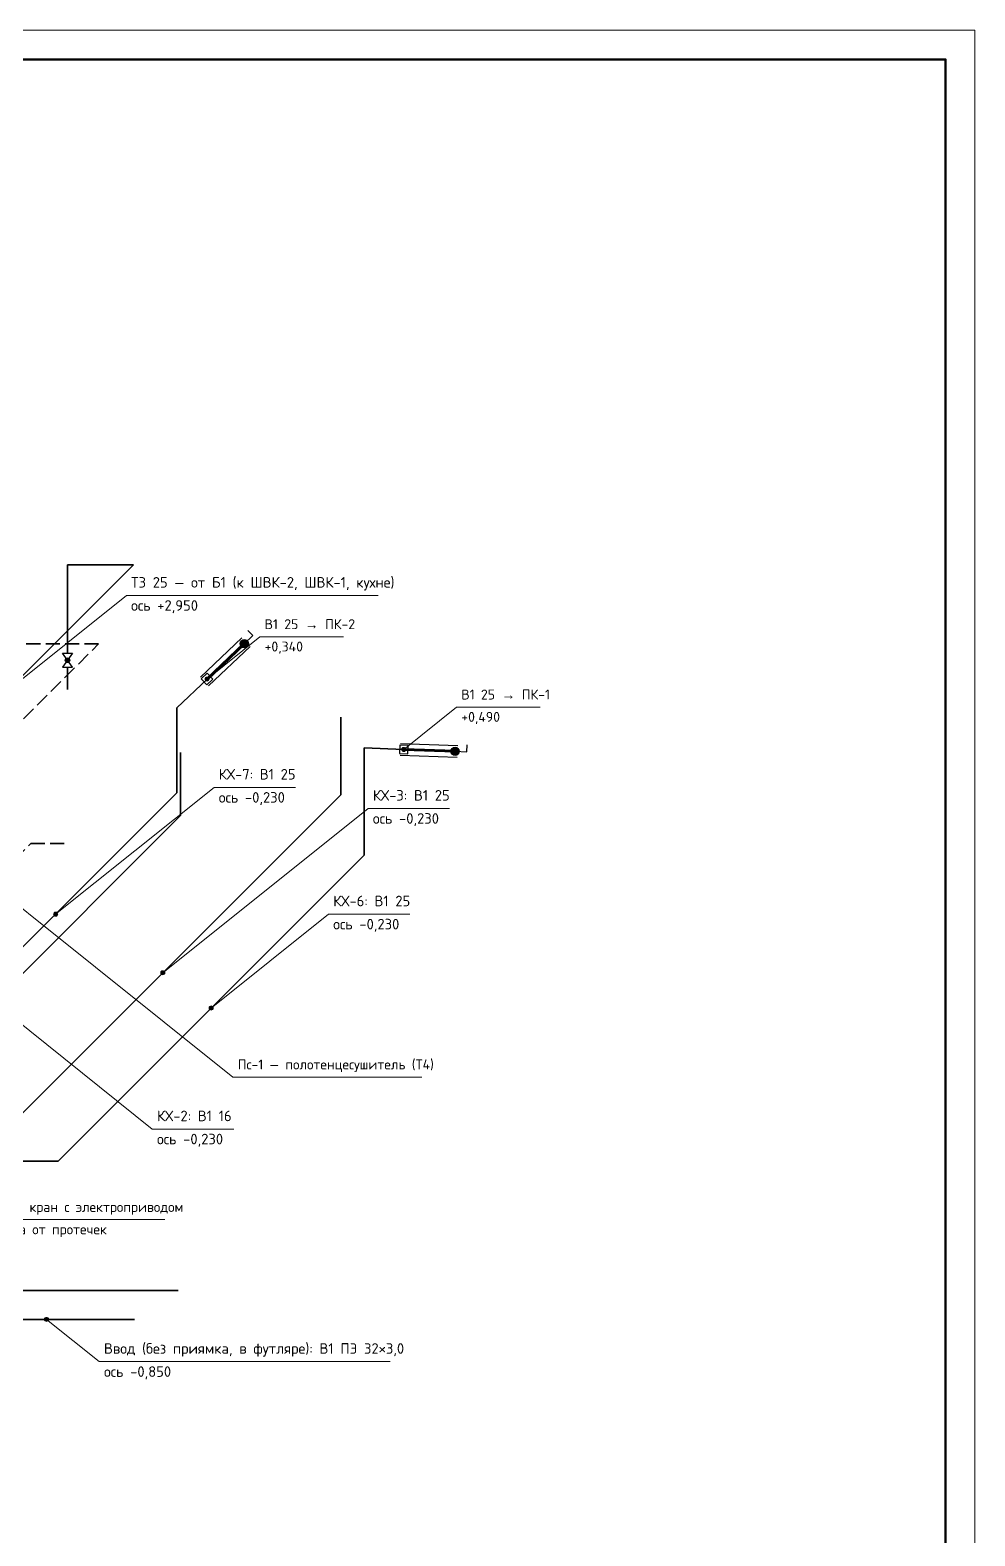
# Paper-space layout 'Лист' of a CAD drawing. Header units: millimetres. Extents: x 0 to 594, y 0 to 420.
# Drawn here: x 433 to 594, y 163.4 to 420 of the extents above; entities that cross this region are included whole.
import ezdxf
from ezdxf.enums import TextEntityAlignment as Align

# ---------------------------------------------------------------- set-up
doc = ezdxf.new("R2010")
doc.units = ezdxf.units.MM
doc.linetypes.add('ОВ_ШТРИХ', pattern=[330, 240, -90])
for name, color, linetype, lineweight in [('ВК_арматура', 7, 'Continuous', 25), ('ВК_В1', 150, 'Continuous', 35), ('ВК_марки', 7, 'Continuous', 18), ('ВК_Т3', 1, 'Continuous', 35), ('ВК_Т4', 30, 'Continuous', 35), ('Рамка', 7, 'Continuous', 50), ('Тонкие', 8, 'Continuous', 13)]:
    doc.layers.add(name, color=color, linetype=linetype, lineweight=lineweight)
doc.styles.add('GOST', font='isocpeur.ttf', dxfattribs={"width": 0.9})

psp = doc.layouts.new('Лист')

# ---------------------------------------------------------------- hatches: boundary and pattern name
at = {"layer": 'ВК_арматура'}
h = psp.add_hatch(color=7, dxfattribs=at)
edge = h.paths.add_edge_path()
edge.add_arc((469.5, 315.42), 0.7, 0, 360)
h = psp.add_hatch(color=7, dxfattribs=at)
edge = h.paths.add_edge_path()
edge.add_arc((505.42, 297.08), 0.7, 0, 360)
at = {"layer": 'ВК_марки'}
h = psp.add_hatch(color=7, dxfattribs=at)
edge = h.paths.add_edge_path()
edge.add_arc((463.16, 309.39), 0.35, 0, 360)
h = psp.add_hatch(color=7, dxfattribs=at)
edge = h.paths.add_edge_path()
edge.add_arc((496.68, 297.4), 0.35, 0, 360)
h = psp.add_hatch(color=7, dxfattribs=at)
edge = h.paths.add_edge_path()
edge.add_arc((437.35, 269.33), 0.35, 0, 360)
h = psp.add_hatch(color=7, dxfattribs=at)
edge = h.paths.add_edge_path()
edge.add_arc((455.61, 259.34), 0.35, 0, 360)
h = psp.add_hatch(color=7, dxfattribs=at)
edge = h.paths.add_edge_path()
edge.add_arc((463.85, 253.33), 0.35, 0, 360)
h = psp.add_hatch(color=7, dxfattribs=at)
edge = h.paths.add_edge_path()
edge.add_arc((435.79, 200.26), 0.35, 0, 360)

# ---------------------------------------------------------------- linework, layer by layer
at = {"layer": 'ВК_арматура'}
for points in [[(462.04, 309.7), (469.1, 316.42)], [(469.5, 315.42), (470.95, 316.8)], [(470.95, 316.8), (470.12, 317.67)], [(463.41, 308.25), (470.48, 314.97)], [(496.11, 298.42), (505.86, 298.06)], [(507.42, 297.01), (507.46, 298.2)], [(496.04, 296.43), (505.78, 296.07)], [(505.42, 297.08), (507.42, 297.01)]]:
    psp.add_lwpolyline(points, dxfattribs=at)
for points in [[(463.14, 308.4), (464.15, 309.36), (463.18, 310.38), (462.17, 309.41)], [(495.95, 296.73), (497.35, 296.68), (497.4, 298.08), (496, 298.13)]]:
    psp.add_lwpolyline(points, close=True, dxfattribs=at)
for centre in [(469.5, 315.42), (505.42, 297.08)]:
    psp.add_circle(centre, 0.7, dxfattribs=at)
at = {"layer": 'ВК_В1', "lineweight": 70}
for points in [[(463.16, 309.39), (469.5, 315.42)], [(496.68, 297.4), (505.42, 297.08)]]:
    psp.add_lwpolyline(points, dxfattribs=at)
at = {"layer": 'ВК_В1', "lineweight": 35}
for points in [[(458.03, 304.51), (463.16, 309.39)], [(458.03, 290.01), (458.03, 304.51)], [(485.93, 289.66), (485.93, 302.91)], [(458.64, 286.12), (458.64, 296.87)], [(489.93, 279.4), (489.93, 297.65)], [(489.93, 297.65), (496.68, 297.4)], [(389.09, 221.07), (458.03, 290.01)], [(425.3, 229.02), (485.93, 289.66)], [(395, 222.48), (458.64, 286.12)], [(437.78, 227.25), (489.93, 279.4)], [(421.28, 227.25), (437.78, 227.25)], [(425.71, 205.19), (458.21, 205.19)], [(450.79, 200.26), (420.79, 200.26)]]:
    psp.add_lwpolyline(points, dxfattribs=at)
at = {"layer": 'ВК_марки'}
for points in [[(463.16, 309.39), (472.16, 316.59)], [(496.68, 297.4), (505.68, 304.6)], [(397.57, 297.55), (467.57, 241.55)], [(437.35, 269.33), (464.35, 290.93)], [(455.61, 259.34), (490.61, 287.34)], [(463.85, 253.33), (483.85, 269.33)], [(426.82, 254.3), (453.82, 232.7)], [(435.79, 200.26), (444.79, 193.06)]]:
    psp.add_lwpolyline(points, dxfattribs=at)
for centre in [(463.16, 309.39), (496.68, 297.4), (437.35, 269.33), (455.61, 259.34), (463.85, 253.33), (435.79, 200.26)]:
    psp.add_circle(centre, 0.35, dxfattribs=at)
at = {"layer": 'ВК_Т3', "lineweight": 35}
for points in [[(450.62, 328.85), (408.2, 286.42)], [(439.37, 307.6), (439.37, 328.85)], [(439.37, 328.85), (450.62, 328.85)]]:
    psp.add_lwpolyline(points, dxfattribs=at)
at = {"layer": 'ВК_Т4', "linetype": 'ОВ_ШТРИХ', "lineweight": 35, "ltscale": 0.01}
for points in [[(422.55, 293.28), (444.65, 315.38)], [(444.65, 315.38), (423.4, 315.38)], [(423.4, 271.63), (433.12, 281.35)], [(433.12, 281.35), (439.37, 281.35)]]:
    psp.add_lwpolyline(points, dxfattribs=at)
at = {"layer": 'Рамка', "lineweight": 50}
psp.add_lwpolyline([(20, 5), (589, 5), (589, 415), (20, 415)], close=True, dxfattribs=at)
at = {"layer": 'Тонкие'}
psp.add_lwpolyline([(0, 0), (594, 0), (594, 420), (0, 420)], close=True, dxfattribs=at)

# ---------------------------------------------------------------- next in the draw order: wipeouts: each hides what was drawn before it
for points in [[(472.16, 316.89), (486.41, 316.89), (486.41, 319.41), (472.16, 319.41)], [(438.49, 311.4), (440.25, 311.4), (440.25, 313.8), (438.49, 313.8)], [(505.68, 304.9), (519.92, 304.9), (519.92, 307.43), (505.68, 307.43)], [(464.35, 291.23), (478.23, 291.23), (478.23, 293.88), (464.35, 293.88)], [(490.61, 287.64), (504.49, 287.64), (504.49, 290.29), (490.61, 290.29)], [(483.85, 269.63), (497.73, 269.63), (497.73, 272.28), (483.85, 272.28)], [(467.57, 241.85), (499.74, 241.85), (499.74, 244.37), (467.57, 244.37)], [(453.82, 233), (467.7, 233), (467.7, 235.65), (453.82, 235.65)], [(423.79, 217.56), (455.95, 217.56), (455.95, 220.09), (423.79, 220.09)], [(444.79, 193.36), (494.38, 193.36), (494.38, 196.01), (444.79, 196.01)]]:
    psp.add_wipeout(points)

# ---------------------------------------------------------------- next in the draw order: hatches: boundary and pattern name
at = {"layer": 'ВК_арматура'}
h = psp.add_hatch(color=7, dxfattribs=at)
edge = h.paths.add_edge_path()
edge.add_arc((439.37, 312.6), 0.4, 0, 360)

# ---------------------------------------------------------------- next in the draw order: linework, layer by layer
for points in [[(439.37, 312.6), (438.49, 313.8), (440.25, 313.8)], [(439.37, 312.6), (438.49, 311.4), (440.25, 311.4)]]:
    psp.add_lwpolyline(points, close=True, dxfattribs=at)
psp.add_circle((439.37, 312.6), 0.4, dxfattribs=at)
at = {"layer": 'ВК_марки'}
for points in [[(429.41, 307.64), (449.41, 323.64)], [(467.57, 241.55), (499.74, 241.55)]]:
    psp.add_lwpolyline(points, dxfattribs=at)

# ---------------------------------------------------------------- next in the draw order: texts
at = {"layer": 'ВК_марки', "style": 'GOST'}
for s, height, p in [('В1 25 → ПК-2', 1.7, (472.96, 317.39)), ('В1 25 → ПК-1', 1.7, (506.48, 305.4)), ('КХ-7: В1 25', 1.8, (465.15, 291.73)), ('КХ-3: В1 25', 1.8, (491.41, 288.14)), ('КХ-6: В1 25', 1.8, (484.65, 270.13)), ('Пс-1 — полотенцесушитель (Т4)', 1.7, (468.37, 242.35)), ('КХ-2: В1 16', 1.8, (454.62, 233.5))]:
    psp.add_text(s, height=height, dxfattribs=at).set_placement(p, align=Align.BOTTOM_LEFT)

# ---------------------------------------------------------------- next in the draw order: wipeouts: each hides what was drawn before it
for points in [[(472.16, 313.76), (486.41, 313.76), (486.41, 316.29), (472.16, 316.29)], [(505.68, 301.78), (519.92, 301.78), (519.92, 304.3), (505.68, 304.3)], [(464.35, 287.98), (478.23, 287.98), (478.23, 290.63), (464.35, 290.63)], [(490.61, 284.39), (504.49, 284.39), (504.49, 287.04), (490.61, 287.04)], [(483.85, 266.38), (497.73, 266.38), (497.73, 269.03), (483.85, 269.03)], [(453.82, 229.75), (467.7, 229.75), (467.7, 232.4), (453.82, 232.4)], [(423.79, 214.44), (455.95, 214.44), (455.95, 216.96), (423.79, 216.96)], [(444.79, 190.11), (494.38, 190.11), (494.38, 192.76), (444.79, 192.76)]]:
    psp.add_wipeout(points)

# ---------------------------------------------------------------- next in the draw order: linework, layer by layer
at = {"layer": 'ВК_марки'}
for points in [[(472.16, 316.59), (486.41, 316.59)], [(505.68, 304.6), (519.92, 304.6)], [(464.35, 290.93), (478.23, 290.93)], [(490.61, 287.34), (504.49, 287.34)], [(483.85, 269.33), (497.73, 269.33)], [(453.82, 232.7), (467.7, 232.7)], [(423.79, 217.26), (455.95, 217.26)], [(444.79, 193.06), (494.38, 193.06)]]:
    psp.add_lwpolyline(points, dxfattribs=at)

# ---------------------------------------------------------------- next in the draw order: texts
at = {"layer": 'ВК_марки', "style": 'GOST'}
for s, height, p in [('+0,340', 1.7, (472.96, 315.79)), ('+0,490', 1.7, (506.48, 303.8)), ('ось -0,230', 1.8, (465.15, 290.13)), ('ось -0,230', 1.8, (491.41, 286.54)), ('ось -0,230', 1.8, (484.65, 268.53)), ('ось -0,230', 1.8, (454.62, 231.9)), ('защита от протечек', 1.7, (424.59, 216.46)), ('ось -0,850', 1.8, (445.59, 192.26))]:
    psp.add_text(s, height=height, dxfattribs=at).set_placement(p, align=Align.TOP_LEFT)
for s, height, p in [('КЭ-1 — кран с электроприводом', 1.7, (424.59, 218.06)), ('Ввод (без приямка, в футляре): В1 ПЭ 32×3,0', 1.8, (445.59, 193.86))]:
    psp.add_text(s, height=height, dxfattribs=at).set_placement(p, align=Align.BOTTOM_LEFT)

# ---------------------------------------------------------------- next in the draw order: wipeouts: each hides what was drawn before it
psp.add_wipeout([(449.41, 323.94), (492.3, 323.94), (492.3, 326.59), (449.41, 326.59)])

# ---------------------------------------------------------------- next in the draw order: wipeouts: each hides what was drawn before it
psp.add_wipeout([(449.41, 320.69), (492.3, 320.69), (492.3, 323.34), (449.41, 323.34)])

# ---------------------------------------------------------------- next in the draw order: linework, layer by layer
at = {"layer": 'ВК_марки'}
psp.add_lwpolyline([(449.41, 323.64), (492.3, 323.64)], dxfattribs=at)

# ---------------------------------------------------------------- next in the draw order: texts
at = {"layer": 'ВК_марки', "style": 'GOST'}
psp.add_text('Т3 25 — от Б1 (к ШВК-2, ШВК-1, кухне)', height=1.8, dxfattribs=at).set_placement((450.21, 324.44), align=Align.BOTTOM_LEFT)
psp.add_text('ось +2,950', height=1.8, dxfattribs=at).set_placement((450.21, 322.84), align=Align.TOP_LEFT)

doc.saveas('drawing.dxf')
